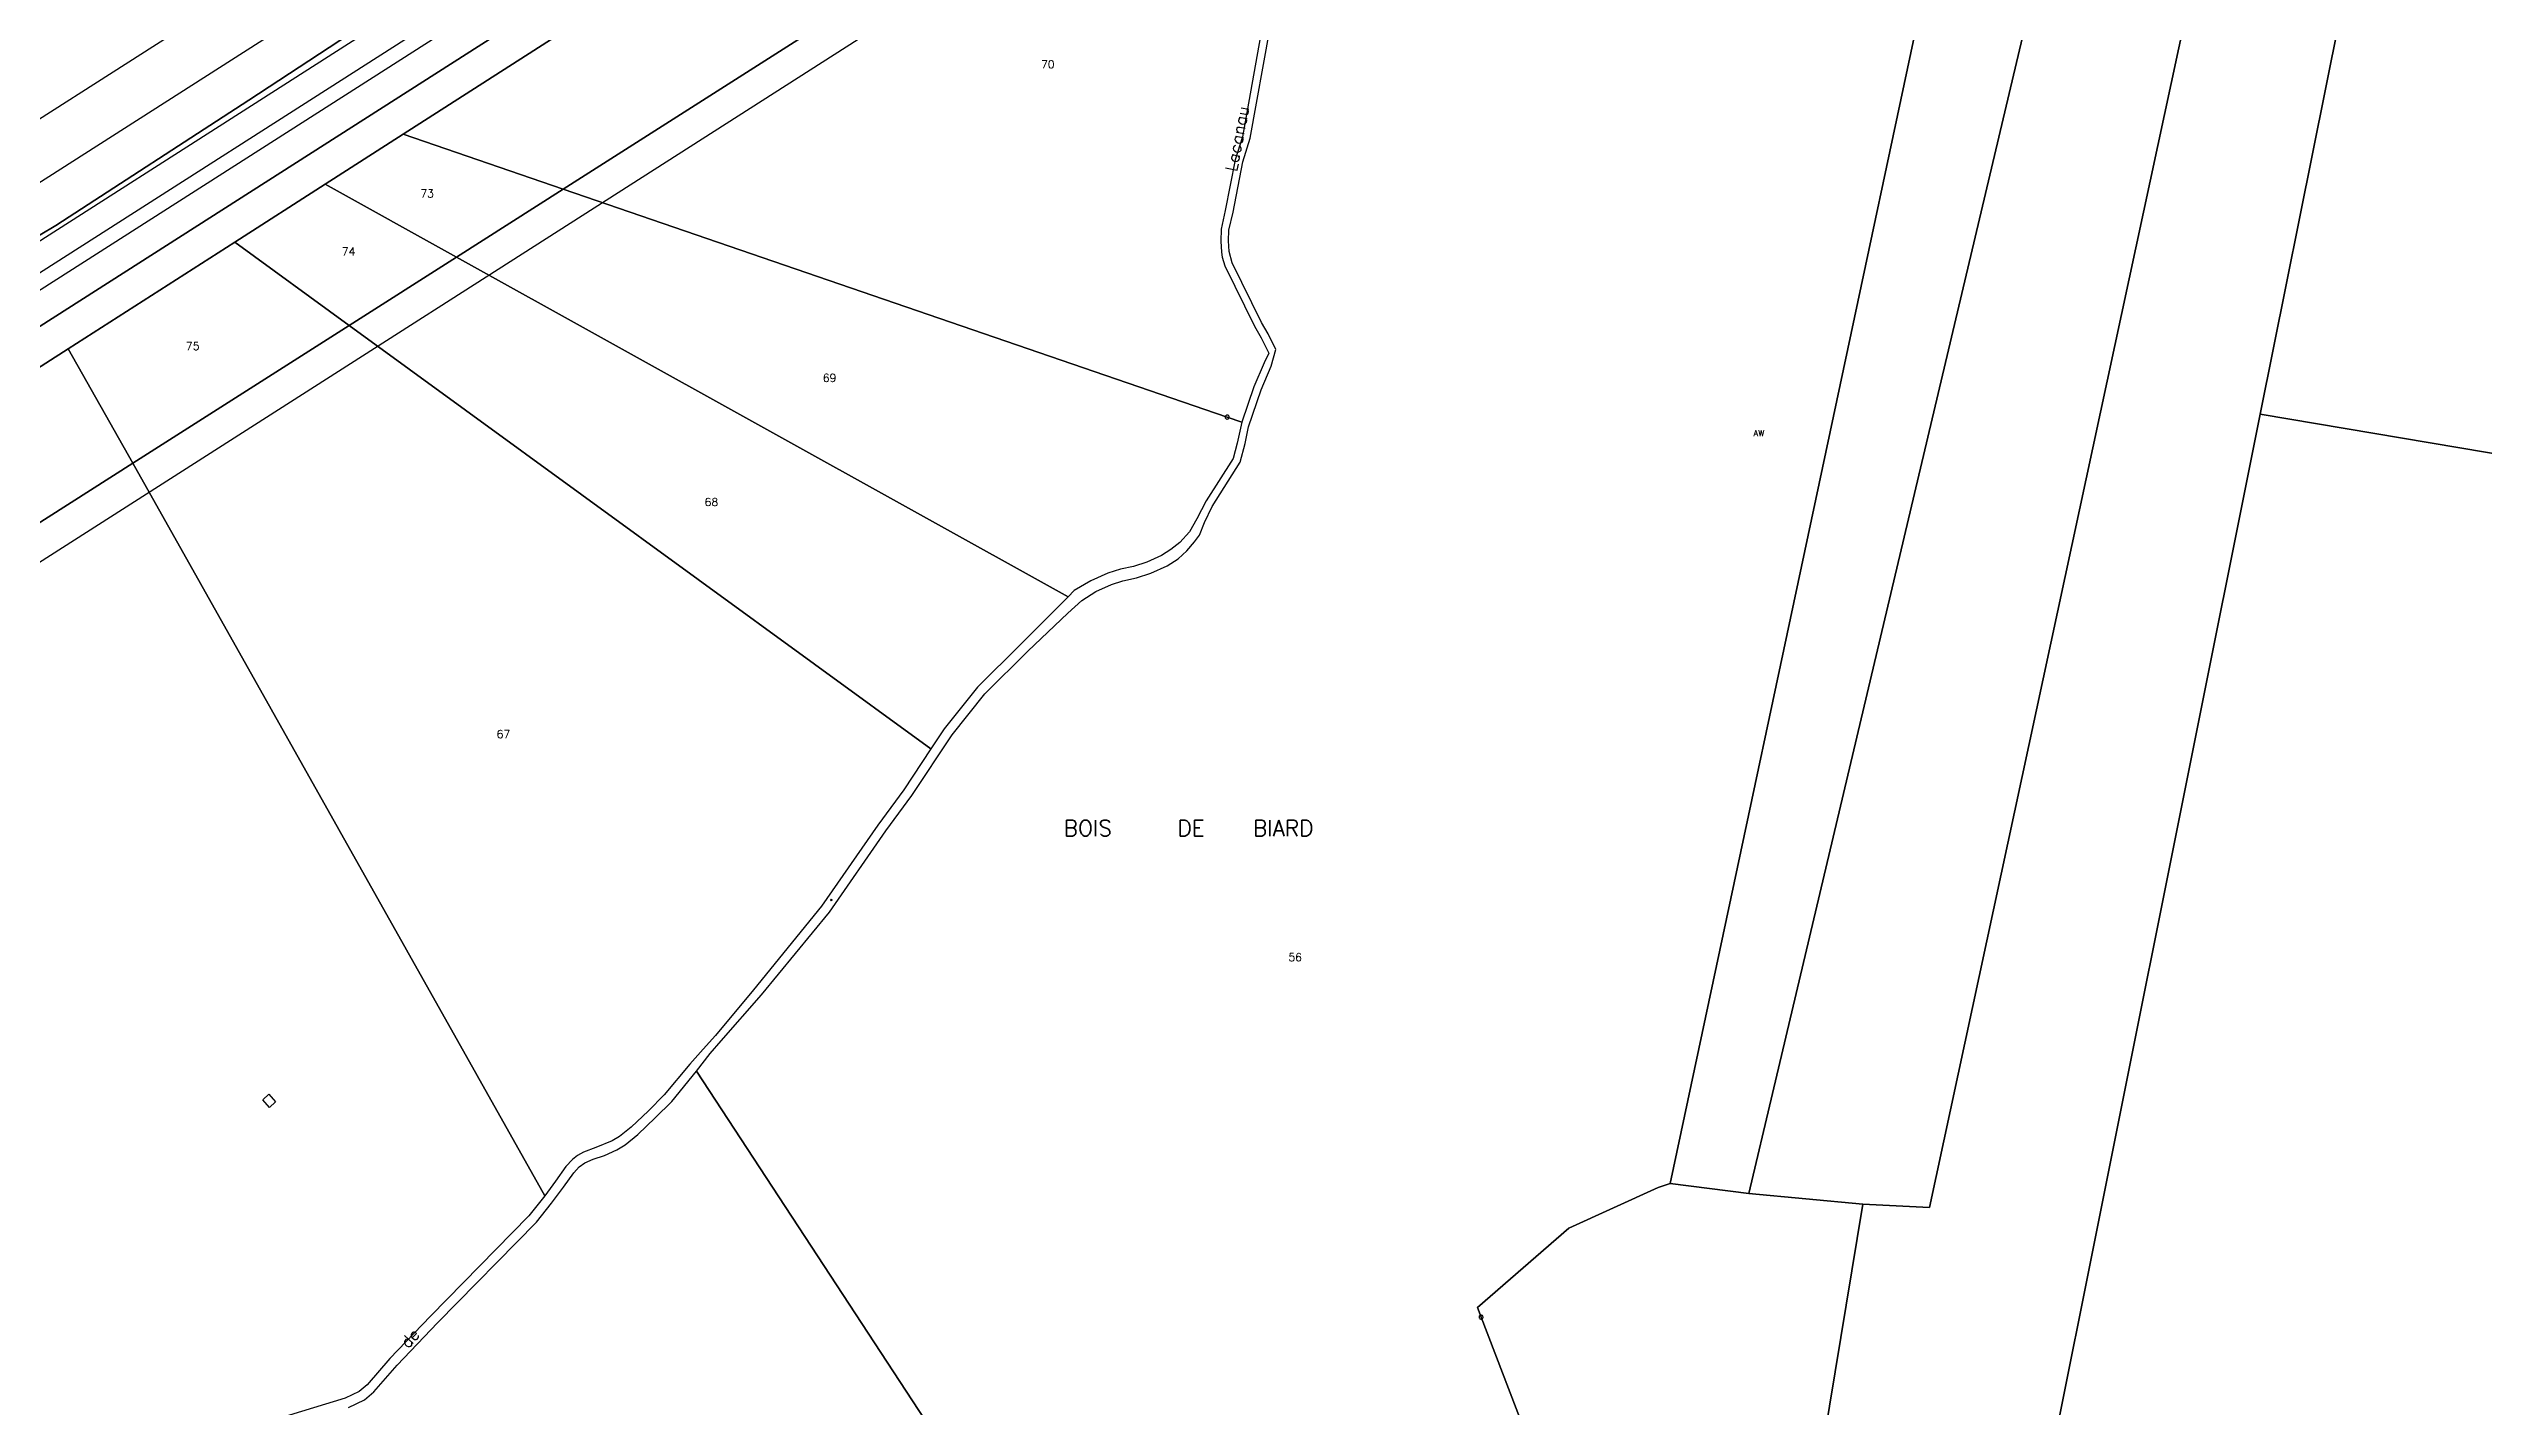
# Model space of a CAD drawing. Header units: metres. Extents: x 394605 to 1395358, y 4171135 to 6406139.
# Drawn here: x 1393250 to 1393865, y 4171680 to 4172023 of the extents above; entities that cross this region are included whole.
import ezdxf

# ---------------------------------------------------------------- set-up
doc = ezdxf.new("R2010")
doc.units = ezdxf.units.M
doc.header["$LTSCALE"] = 2
doc.header["$PDMODE"] = 3
doc.header["$PDSIZE"] = 0.2
doc.layers.add('T-SECTION AW', color=2, linetype='Continuous')
doc.styles.get("Standard").update_dxf_attribs({"font": 'txt.shx'})

# ---------------------------------------------------------------- blocks, each defined once
blk = doc.blocks.new('FLECHRU1')
blk.add_point((0, 0))
blk = doc.blocks.new('BORLIPRO')
blk.add_lwpolyline([(-0.07, 0.5), (-0.19, 0.47), (-0.31, 0.4), (-0.4, 0.31), (-0.47, 0.19), (-0.5, 0.07), (-0.5, -0.07), (-0.47, -0.19), (-0.4, -0.31), (-0.31, -0.4), (-0.19, -0.47), (-0.07, -0.5), (0.07, -0.5), (0.19, -0.47), (0.31, -0.4), (0.4, -0.31), (0.47, -0.19), (0.5, -0.07), (0.5, 0.07), (0.47, 0.19), (0.4, 0.31), (0.31, 0.4), (0.19, 0.47), (0.07, 0.5)], close=True)

msp = doc.modelspace()

# ---------------------------------------------------------------- linework, layer by layer
at = {"layer": 'T-SECTION AW', "color": 45, "flags": 128}
for points in [[(1394116.98, 4172543.97), (1393835.15, 4172364.1), (1393693.05, 4172273.34), (1393548.82, 4172181.23), (1393408.34, 4172091.6), (1393259.18, 4171996.19), (1393112.32, 4171902.39), (1392963.11, 4171807.14), (1392805.75, 4171706.47)], [(1394135.79, 4172542.08), (1392807.92, 4171692.88)], [(1394262.66, 4172539.92), (1394259.03, 4172537.69), (1393995.1, 4172370.36), (1393552.48, 4172087.77), (1392865.73, 4171648.81), (1392819.67, 4171619.5)], [(1394139.9, 4172536.21), (1392809.04, 4171685.84)], [(1392809.68, 4171681.9), (1394142.05, 4172533.13)], [(1393627.95, 4172447.81), (1393377.23, 4172278.64), (1393159.43, 4172131.35), (1393093.13, 4172088.36), (1392819.69, 4171914.44), (1392803.45, 4171903.84), (1392789.54, 4171894.97), (1392776.87, 4171886.97), (1392791.99, 4171792.58), (1392800.15, 4171741.39), (1392807.04, 4171698.38), (1392811.01, 4171673.59), (1392821.99, 4171680.61), (1392833.24, 4171687.8), (1392848.39, 4171697.49), (1394146.54, 4172526.73)], [(1394146.54, 4172526.73), (1392848.39, 4171697.49), (1392833.24, 4171687.8), (1392821.99, 4171680.61), (1392811.01, 4171673.59), (1392812.64, 4171663.41), (1392823.56, 4171670.38), (1392834.66, 4171677.51), (1392849.68, 4171687.12), (1393188.42, 4171904.27), (1393255.04, 4171946.97), (1393297.11, 4171973.94), (1393319.9, 4171988.55), (1393339.62, 4172001.19), (1393543.09, 4172131.61), (1393618.63, 4172180.04), (1393621.42, 4172181.82), (1393775.54, 4172280.62), (1393894.26, 4172356.73)], [(1394146.54, 4172526.73), (1392848.39, 4171697.49)], [(1392803.37, 4171721.31), (1394026.46, 4172502.52)], [(1393239.99, 4171971), (1393251.87, 4171978.14), (1393300.66, 4172009.79), (1393343.92, 4172038.26), (1393385.29, 4172064.31), (1393463, 4172111.95), (1393478.86, 4172121.74), (1393608.39, 4172204.95), (1393610.03, 4172206.01), (1393749.98, 4172294.6), (1393748.78, 4172296.68), (1393812.38, 4172337.35), (1393813.18, 4172336.1), (1393928.61, 4172410.64)], [(1393894.26, 4172356.73), (1393775.54, 4172280.62), (1393621.42, 4172181.82), (1393618.63, 4172180.04), (1393543.09, 4172131.61), (1393339.62, 4172001.19), (1393319.9, 4171988.55), (1393297.11, 4171973.94), (1393255.04, 4171946.97), (1393188.42, 4171904.27), (1392849.68, 4171687.12), (1392834.66, 4171677.51)], [(1393765.34, 4172232.74), (1393659.63, 4171736.04), (1393659.63, 4171736.04), (1393656.65, 4171735), (1393634.07, 4171724.75), (1393610.97, 4171704.72), (1393611.92, 4171702.23), (1393667.77, 4171556.5)], [(1392839.85, 4171766.02), (1393455.2, 4172158.28), (1393478.86, 4172121.74), (1393463, 4172111.95), (1393385.29, 4172064.31), (1393343.92, 4172038.26), (1393300.66, 4172009.79), (1393251.87, 4171978.14), (1393239.99, 4171971)], [(1393556.52, 4172027.88), (1393551.62, 4172000.5), (1393549.77, 4171994.71), (1393547.3, 4171981.89), (1393546.23, 4171977.22), (1393546.14, 4171974.18), (1393546.31, 4171971.39), (1393546.51, 4171970.09), (1393547.18, 4171967.95), (1393554.68, 4171952.68), (1393556.38, 4171949.73), (1393558.27, 4171945.87), (1393557.07, 4171943.39), (1393554.48, 4171937.32), (1393551.44, 4171928.42), (1393551.44, 4171928.42), (1393547.76, 4171929.69), (1393380.06, 4171987.29), (1393571.07, 4172108.98)], [(1393556.52, 4172027.88), (1393551.62, 4172000.5), (1393549.77, 4171994.71), (1393547.3, 4171981.89), (1393546.23, 4171977.22), (1393546.14, 4171974.18), (1393546.31, 4171971.39), (1393546.51, 4171970.09), (1393547.18, 4171967.95), (1393554.68, 4171952.68), (1393556.38, 4171949.73), (1393558.27, 4171945.87), (1393557.07, 4171943.39), (1393554.48, 4171937.32), (1393551.44, 4171928.42), (1393550.28, 4171923.1), (1393549.31, 4171919.27), (1393542.42, 4171908.55), (1393540.12, 4171904), (1393538.21, 4171900.68), (1393535.82, 4171898.04), (1393533.53, 4171896.22), (1393531.21, 4171894.72), (1393527.44, 4171893.04), (1393524.1, 4171891.96), (1393520.79, 4171891.24), (1393517.66, 4171890.24), (1393513.35, 4171888.31), (1393509.14, 4171885.84), (1393507.6, 4171884.24), (1393505.36, 4171882.03), (1393495.66, 4171872.28), (1393484.69, 4171861.43), (1393476.29, 4171850.91), (1393472.91, 4171845.85), (1393466.08, 4171835.5), (1393459.54, 4171826.59), (1393445.31, 4171806.13), (1393428.09, 4171784.93), (1393418.48, 4171773.39), (1393415.36, 4171769.99), (1393412, 4171766.14), (1393405.59, 4171758.42), (1393401.57, 4171754.42), (1393397.24, 4171750.29), (1393394.23, 4171747.86), (1393392.45, 4171746.76), (1393388.3, 4171745.09), (1393385.2, 4171743.91), (1393383.67, 4171743.09), (1393382.38, 4171742.12), (1393380.74, 4171740.27), (1393378.07, 4171736.59), (1393375.38, 4171732.94), (1393371.39, 4171727.87), (1393346.5, 4171702.52), (1393336.22, 4171691.82), (1393330.5, 4171685.17), (1393328.49, 4171683.49), (1393324.93, 4171681.78), (1393305.93, 4171675.96)], [(1393325.85, 4171679.44), (1393329.86, 4171681.37), (1393332.25, 4171683.38), (1393338.07, 4171690.13), (1393348.3, 4171700.77), (1393373.27, 4171726.21), (1393377.11, 4171731.08), (1393380.09, 4171735.11), (1393382.7, 4171738.7), (1393384.06, 4171740.25), (1393385.49, 4171741.26), (1393387.61, 4171742.13), (1393390.47, 4171743.11), (1393393.62, 4171744.55), (1393395.68, 4171745.81), (1393398.9, 4171748.42), (1393403.31, 4171752.63), (1393407.45, 4171756.75), (1393413.75, 4171764.41), (1393417.21, 4171768.86), (1393419.99, 4171772.07), (1393430.11, 4171783.73), (1393447.3, 4171804.62), (1393461.57, 4171825.13), (1393468.12, 4171834.07), (1393478.32, 4171849.44), (1393486.55, 4171859.76), (1393497.41, 4171870.5), (1393507.51, 4171880.14), (1393511.05, 4171883.34), (1393514.58, 4171885.61), (1393518.57, 4171887.43), (1393521.42, 4171888.35), (1393524.86, 4171889.11), (1393528.49, 4171890.28), (1393532.62, 4171892.11), (1393535.36, 4171893.88), (1393537.54, 4171895.93), (1393539.53, 4171898.21), (1393540.78, 4171899.89), (1393542.07, 4171903.06), (1393543.99, 4171907.14), (1393551.06, 4171918.3), (1393552.33, 4171923.04), (1393553.16, 4171927.25), (1393556.34, 4171936.6), (1393558.88, 4171942.56), (1393560.07, 4171946.75), (1393558.11, 4171950.72), (1393556.45, 4171953.63), (1393549.04, 4171968.68), (1393548.31, 4171971.51), (1393548.14, 4171974.21), (1393548.21, 4171976.96), (1393549.26, 4171981.51), (1393551.72, 4171994.21), (1393553.59, 4172000.16), (1393558.51, 4172027.62)], [(1393510.04, 4171617.3), (1393413.75, 4171764.41), (1393417.21, 4171768.86), (1393419.99, 4171772.07), (1393430.11, 4171783.73), (1393447.3, 4171804.62), (1393461.57, 4171825.13), (1393468.12, 4171834.07), (1393478.32, 4171849.44), (1393486.55, 4171859.76), (1393497.41, 4171870.5), (1393507.51, 4171880.14), (1393511.05, 4171883.34), (1393514.58, 4171885.61), (1393518.57, 4171887.43), (1393521.42, 4171888.35), (1393524.86, 4171889.11), (1393528.49, 4171890.28), (1393532.62, 4171892.11), (1393535.36, 4171893.88), (1393537.54, 4171895.93), (1393539.53, 4171898.21), (1393540.78, 4171899.89), (1393542.07, 4171903.06), (1393543.99, 4171907.14), (1393551.06, 4171918.3), (1393552.33, 4171923.04), (1393553.16, 4171927.25), (1393556.34, 4171936.6), (1393558.88, 4171942.56), (1393560.07, 4171946.75), (1393558.11, 4171950.72), (1393556.45, 4171953.63), (1393549.04, 4171968.68), (1393548.31, 4171971.51), (1393548.14, 4171974.21), (1393548.21, 4171976.96), (1393549.26, 4171981.51), (1393551.72, 4171994.21), (1393553.59, 4172000.16), (1393558.51, 4172027.62)], [(1393734, 4171557.22), (1393808.74, 4171930.43), (1393873.1, 4171919.57)], [(1393161.83, 4171605.48), (1393184.74, 4171862.87), (1393271.33, 4171918.02), (1393375.38, 4171732.94), (1393371.39, 4171727.87), (1393346.5, 4171702.52), (1393336.22, 4171691.82), (1393330.5, 4171685.17), (1393328.49, 4171683.49), (1393324.93, 4171681.78), (1393305.93, 4171675.96)], [(1393325.85, 4171679.44), (1393329.86, 4171681.37), (1393332.25, 4171683.38), (1393338.07, 4171690.13), (1393348.3, 4171700.77), (1393373.27, 4171726.21), (1393377.11, 4171731.08), (1393380.09, 4171735.11), (1393382.7, 4171738.7), (1393384.06, 4171740.25), (1393385.49, 4171741.26), (1393387.61, 4171742.13), (1393390.47, 4171743.11), (1393393.62, 4171744.55), (1393395.68, 4171745.81), (1393398.9, 4171748.42), (1393403.31, 4171752.63), (1393407.45, 4171756.75), (1393413.75, 4171764.41), (1393510.04, 4171617.3)]]:
    msp.add_lwpolyline(points, dxfattribs=at)
for points in [[(1393884.63, 4172308.72), (1393915.53, 4172328.41), (1393929.64, 4172297.04), (1394039.15, 4172317.37), (1394008.18, 4171894.78), (1393967.63, 4171901.79), (1393943.3, 4172145.7), (1393909.9, 4172150.84), (1393873.1, 4171919.57), (1393808.74, 4171930.43), (1393858.44, 4172178.2), (1393884.63, 4172308.72)], [(1393765.34, 4172232.74), (1393884.63, 4172308.72), (1393858.44, 4172178.2), (1393824.09, 4172190.36), (1393790.53, 4172202.66), (1393679.54, 4171733.48), (1393659.63, 4171736.04), (1393765.34, 4172232.74)], [(1393824.09, 4172190.36), (1393725.15, 4171729.98), (1393708.33, 4171730.79), (1393679.54, 4171733.48), (1393790.53, 4172202.66), (1393824.09, 4172190.36)], [(1393734, 4171557.22), (1393727.89, 4171558.93), (1393717.62, 4171562.3), (1393715.51, 4171564.11), (1393712.96, 4171565.26), (1393710.18, 4171565.76), (1393706.88, 4171565.93), (1393700.24, 4171565.86), (1393696.78, 4171565.34), (1393693.54, 4171564.47), (1393690.76, 4171563.32), (1393685.33, 4171562.45), (1393682.02, 4171561.69), (1393680.4, 4171561.31), (1393708.33, 4171730.79), (1393725.15, 4171729.98), (1393824.09, 4172190.36), (1393858.44, 4172178.2), (1393808.74, 4171930.43), (1393734, 4171557.22)], [(1393339.62, 4172001.19), (1393543.09, 4172131.61), (1393571.07, 4172108.98), (1393380.06, 4171987.29), (1393339.62, 4172001.19)], [(1393339.62, 4172001.19), (1393380.06, 4171987.29), (1393353.09, 4171970.11), (1393319.9, 4171988.55), (1393339.62, 4172001.19)], [(1393319.9, 4171988.55), (1393353.09, 4171970.11), (1393326.02, 4171952.87), (1393297.11, 4171973.94), (1393319.9, 4171988.55)], [(1393380.06, 4171987.29), (1393547.76, 4171929.69), (1393551.44, 4171928.42), (1393550.28, 4171923.1), (1393549.31, 4171919.27), (1393542.42, 4171908.55), (1393540.12, 4171904), (1393538.21, 4171900.68), (1393535.82, 4171898.04), (1393533.53, 4171896.22), (1393531.21, 4171894.72), (1393527.44, 4171893.04), (1393524.1, 4171891.96), (1393520.79, 4171891.24), (1393517.66, 4171890.24), (1393513.35, 4171888.31), (1393509.14, 4171885.84), (1393507.6, 4171884.24), (1393353.09, 4171970.11), (1393380.06, 4171987.29)], [(1393297.11, 4171973.94), (1393326.02, 4171952.87), (1393271.33, 4171918.02), (1393255.04, 4171946.97), (1393297.11, 4171973.94)], [(1393353.09, 4171970.11), (1393507.6, 4171884.24), (1393505.36, 4171882.03), (1393495.66, 4171872.28), (1393484.69, 4171861.43), (1393476.29, 4171850.91), (1393472.91, 4171845.85), (1393326.02, 4171952.87), (1393353.09, 4171970.11)], [(1393184.74, 4171862.87), (1393188.42, 4171904.27), (1393255.04, 4171946.97), (1393271.33, 4171918.02), (1393184.74, 4171862.87)], [(1393326.02, 4171952.87), (1393472.91, 4171845.85), (1393466.08, 4171835.5), (1393459.54, 4171826.59), (1393445.31, 4171806.13), (1393428.09, 4171784.93), (1393418.48, 4171773.39), (1393415.36, 4171769.99), (1393412, 4171766.14), (1393405.59, 4171758.42), (1393401.57, 4171754.42), (1393397.24, 4171750.29), (1393394.23, 4171747.86), (1393392.45, 4171746.76), (1393388.3, 4171745.09), (1393385.2, 4171743.91), (1393383.67, 4171743.09), (1393382.38, 4171742.12), (1393380.74, 4171740.27), (1393378.07, 4171736.59), (1393375.38, 4171732.94), (1393271.33, 4171918.02), (1393326.02, 4171952.87)], [(1393305.66, 4171758.56), (1393307.4, 4171756.62), (1393305.87, 4171755.25), (1393304.14, 4171757.2), (1393305.66, 4171758.56)], [(1393667.77, 4171556.5), (1393611.92, 4171702.23), (1393610.97, 4171704.72), (1393634.07, 4171724.75), (1393656.65, 4171735), (1393659.63, 4171736.04), (1393679.54, 4171733.48), (1393708.33, 4171730.79), (1393680.4, 4171561.31), (1393677.93, 4171560.34), (1393672.69, 4171558.73), (1393669.13, 4171557.17), (1393667.77, 4171556.5)]]:
    msp.add_lwpolyline(points, close=True, dxfattribs=at)

# ---------------------------------------------------------------- block references
at = {"layer": 'T-SECTION AW', "color": 45}
for name, p, rotation in [('BORLIPRO', (1393547.76, 4171929.69), 11.8), ('FLECHRU1', (1393447.79, 4171807.66), 325.4), ('BORLIPRO', (1393611.91, 4171702.24), 11.8)]:
    msp.add_blockref(name, p, dxfattribs=dict(at, rotation=rotation))

# ---------------------------------------------------------------- texts
for s, height, p in [('70', 2, (1393500.74, 4172017.85)), ('73', 2, (1393343.96, 4171985.19)), ('74', 2, (1393324.13, 4171970.53)), ('75', 2, (1393284.73, 4171946.64)), ('69', 2, (1393445.62, 4171938.61)), ('AW', 1.5, (1393680.76, 4171924.87)), ('68', 2, (1393415.76, 4171907.23)), ('67', 2, (1393363.23, 4171848.58)), ('BOIS    DE   BIARD', 4, (1393506.48, 4171823.82)), ('56', 2, (1393563.23, 4171792.21))]:
    msp.add_text(s, height=height, dxfattribs=at).set_placement(p)
for s, rotation, p in [('Lacanau', 79.2, (1393550.21, 4171991.6)), ('de', 46.9, (1393340.81, 4171694.16))]:
    msp.add_text(s, height=3, rotation=rotation, dxfattribs=at).set_placement(p)

doc.saveas('drawing.dxf')
